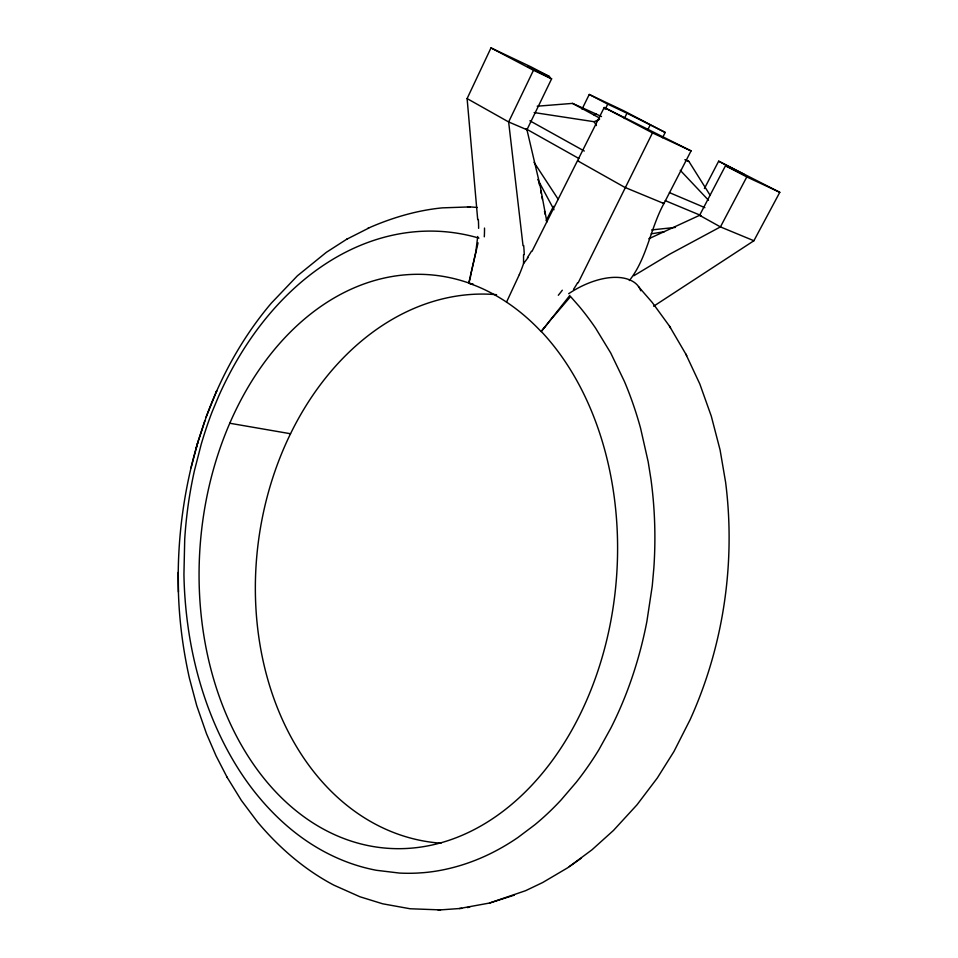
<?xml version="1.0" encoding="UTF-8"?>
<svg xmlns="http://www.w3.org/2000/svg" width="958" height="958" viewBox="0 0 958 958"><rect width="100%" height="100%" fill="white"/><g stroke="black" fill="none" stroke-linecap="round" stroke-linejoin="round"><path stroke-width="1.44" d="M519.332 274.587A120.936 80.975 -57.3 0 0 523.547 263.618L523.547 254.708M477.719 236.482L475.839 251.726L470.534 275.617M478.054 242.853L468.773 283.161C496.495 292.837 521.104 310.224 541.102 331.564L544.743 326.87M569.339 866.595L591.948 849.83L613.443 830.466L636.974 804.84L657.308 778.004L673.941 751.527L690.083 719.745C723.577 645.86 735.828 562.645 725.601 482.209L720.081 449.937L711.303 416.203L699.831 384.014L685.772 353.993M470.606 276.203L468.941 283.053A287.544 208.784 -85.9 0 0 200.078 602.989A287.544 208.784 -85.9 0 0 506.866 808.301A287.544 208.784 -85.9 0 0 541.306 331.492L552.443 317.589M191.037 467.779L197.983 441.806L196.151 448.093C183.014 494.627 176.991 543.15 178.404 591.481C179.206 620.64 183.062 649.668 189.397 678.12L196.725 705.627L206.521 733.78L216.089 755.91L227.25 777.561M196.007 448.595L197.983 441.806M204.761 420.969L197.815 442.345L206.413 416.335C221.526 375.32 243.021 336.498 271.342 303.123L297.375 275.832L326.379 252.301L346.652 239.272L370.83 227.034C393.594 217.274 417.664 210.269 442.368 207.862L470.27 206.892L477.252 207.491M206.15 417.029L216.712 390.816L216.316 391.726M519.344 274.587L506.543 302.093M546.12 220.723L553.473 206.341M477.707 219.645L467.109 98.578L490.987 47.9L531.019 66.868L549.724 76.688L528.026 66.425L551.616 78.831L526.948 129.761L540.276 186.547L546.898 222.017M490.987 47.9L533.474 70.269L508.638 121.953L523.032 245.739M582.021 109.152L589.254 94.459L623.933 110.877L665.211 132.455L662.517 137.736M629.358 280.526C646.961 258.6 650.422 228.04 663.93 203.539L691.053 150.897L604.223 107.5L531.989 251.367M605.121 109.356L607.719 104.123L589.254 94.459M624.317 118.529L626.975 113.224L665.211 132.455M648.063 129.198L650.039 125.294M691.053 150.897L652.47 132.887L578.153 282.861M704.417 188.534L718.668 161.183L779.788 192.33L753.898 240.745L653.643 306.237M718.668 161.183L744.055 174.452L725.481 165.77L699.591 215.322L648.794 238.758M779.788 192.33L746.797 176.931L720.428 226.902L669.702 254.181L633.861 275.724M528.062 257.558L523.535 263.618M569.89 295.375L544.898 326.965M552.898 317.266L570.561 296.561L579.183 306.368A333.42 242.362 -85.9 0 1 595.601 328.151L610.713 352.963L624.388 381.392A328.079 238.71 -85.7 0 1 640.615 428.382L648.183 461.84L650.925 479.048A324.247 236.231 -85.6 0 1 653.847 568.01L652.254 585.937L646.901 621.371A322.642 235.201 -85.6 0 1 633.609 672.839A329.336 239.488 -85.5 0 1 630.819 681.114A314.823 230.159 -85.7 0 1 624.832 697.113A333.552 242.218 -85.4 0 1 619.838 709.04A325.78 237.237 -85.5 0 1 610.833 728.116L598.846 749.803A312.476 228.711 -85.7 0 1 587.972 766.472A328.57 239.32 -85.3 0 1 576.213 782.315L561.149 799.894A322.391 235.225 -85.5 0 1 534.72 824.862L517.907 837.508A325.624 237.44 -85.4 0 1 494.603 851.506A316.439 231.07 -85.7 0 1 476.892 859.661A329.085 239.919 -85.3 0 1 441.159 870.223A306.404 223.681 -86.1 0 1 423.352 872.678L417.329 873.073A336.162 245.188 -85 0 1 399.378 873.061L376.434 870.295A332.079 242.386 -85.2 0 1 359.418 866.188C336.976 859.554 315.948 848.489 297.375 834.31A323.313 235.872 -85.5 0 1 274.85 814.587A338.09 247.475 -85 0 1 262.264 801.092L258.265 796.373A314.224 228.627 -85.7 0 1 239.883 771.262A327.253 239.021 -85.4 0 1 218.161 731.565A319.158 232.483 -85.5 0 1 210.485 713.494A324.415 236.734 -85.4 0 1 193.241 655.967A317.194 230.842 -85.5 0 1 188.391 629.107L187.445 622.233A342.018 251.319 -85.3 0 1 185.265 601.468L184.762 594.643A314.464 228.579 -85.5 0 1 183.936 574.225L184.714 539.366A327.025 238.901 -85.5 0 1 188.211 504.818A313.961 228.172 -85.4 0 1 190.367 491.155A333.971 244.625 -85.5 0 1 194.426 470.665L201.204 444.32A361.489 267.474 -85.9 0 1 205.335 431.004A329.049 240.566 -85.5 0 1 208.054 422.933L209.766 418.143A260.085 185.349 -84.6 0 1 212.149 411.796L218.592 396.337A326.51 238.267 -85.6 0 1 243.332 349.838A322.954 235.381 -85.6 0 1 478.916 238.099M581.422 858.069L567.495 867.9L542.743 882.498L525.655 890.665L489.55 903.035L459.349 908.543M346.652 239.272L347.335 238.925M367.836 228.327L368.555 227.968M534.157 112.565L594.116 121.714L599.528 119.355M514.35 895.131L489.55 903.035M593.685 114.721L596.139 114.038L601.516 116.565M467.36 907.585L469.683 907.106M651.236 233.836L664.409 231.68M651.656 229.92L675.438 227.405M537.222 106.206L572.501 103.392L596.139 114.038M226.962 777.058L241.356 800.409L257.391 821.832C278.754 847.339 304.321 869.589 333.863 885.144L359.921 896.76L382.685 903.801L410.12 908.759L440.5 909.896M438.105 910.064L461.72 908.364M467.516 206.976L470.27 206.892M229.824 423.256L290.537 433.746M468.941 283.053L473.276 284.358M468.773 283.161L473.168 284.478M753.898 240.745L720.428 226.902L699.591 215.322L700.777 215.813M665.259 200.653L700.789 215.442M578.895 161.339L577.746 160.86L624.856 187.385L663.93 203.539L662.589 202.797M669.403 192.594L704.872 207.647M526.948 129.761L508.638 121.953L467.109 98.578M684.862 159.699L688.958 161.507L710.082 195.204M607.719 104.123L626.975 113.224M533.474 70.269L551.616 78.831M725.481 165.77L746.797 176.931M604.223 107.5L652.47 132.887M686.407 160.142L688.958 161.507M572.501 103.392L599.6 118.062M529.87 120.792L584.296 151.029M525.978 128.803L578.919 158.525M680.264 170.32L708.489 200.222M638.495 286.658L652.266 302.5L669.45 326.079L686.742 355.658M534.025 162.321L558.334 199.492M594.116 121.714L596.427 125.546M669.45 326.079L670.528 327.935M537.797 179.517L553.975 209.73M538.851 182.008L539.486 184.918M540.707 190.738L541.294 193.648M541.881 196.558L542.444 199.468M544.503 211.143L544.97 214.077M178.26 572.309L178.416 591.972M523.691 245.547A97.764 55.66 -89.6 0 1 524.242 254.624M629.885 279.999A62.246 32.752 -34.6 0 1 640.794 290.777M568.669 293.699A62.27 34.177 -33.9 0 1 629.897 279.987M531.391 251.319A95.74 59.683 -23.4 0 1 527.451 257.462M484.509 228.064A104.123 84.975 -85.8 0 1 484.293 236.818M478.353 219.478A95.237 55.6 -87.2 0 1 478.629 228.339M562.31 290.226A109.452 44.032 -39.9 0 1 558.31 295.28M577.53 282.826A98.291 61.635 -26.3 0 1 573.519 289.316M441.015 843.208A275.748 210.772 -82.5 0 1 257.175 552.107A275.748 210.772 -82.5 0 1 496.555 294.693"/></g></svg>
